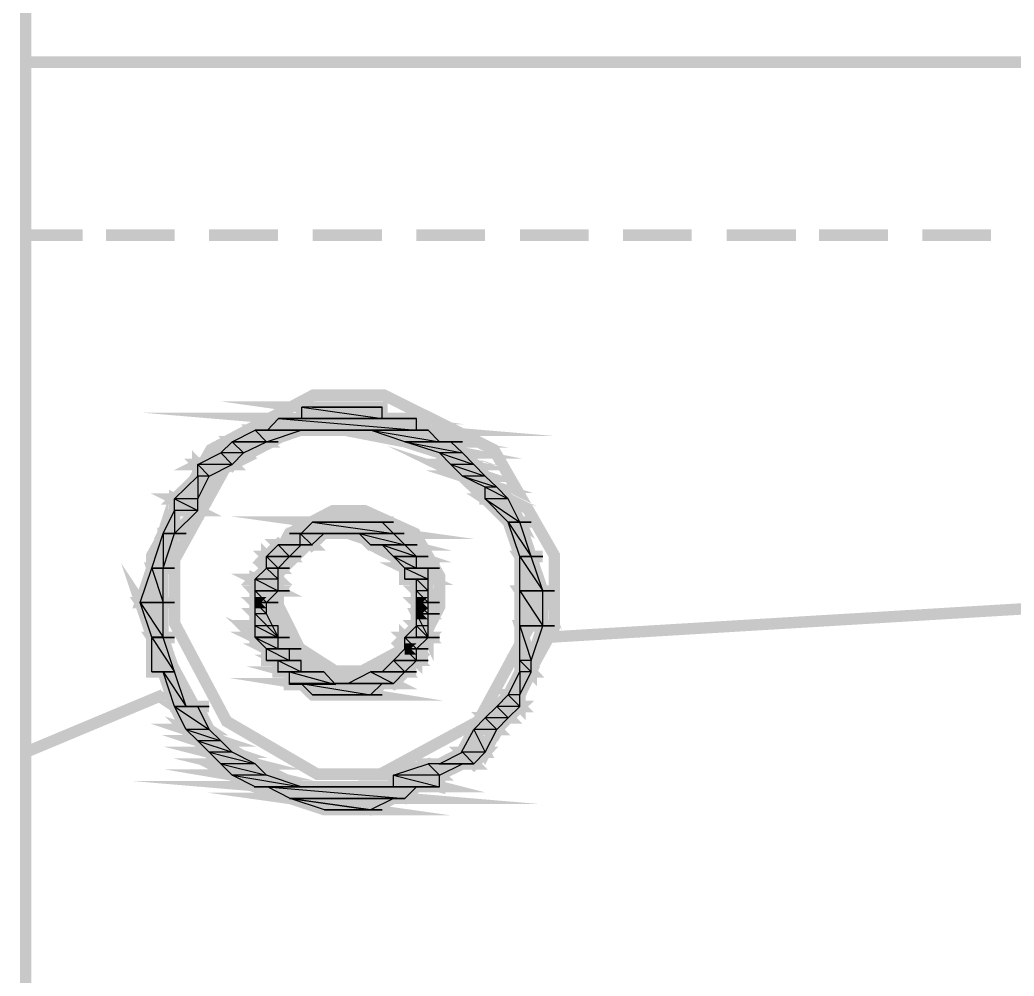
# Model space of a CAD drawing. Header units: metres. Extents: x -593 to 248, y 430 to 1024.
# Drawn here: x -26.555 to -22.889, y 685.426 to 688.952 of the extents above; entities that cross this region are included whole.
import ezdxf

# ---------------------------------------------------------------- set-up
doc = ezdxf.new("R2010")
doc.units = ezdxf.units.M
doc.header["$MEASUREMENT"] = 0
doc.layers.add('C00-00-00-BLACK', color=7, linetype='Continuous')
doc.layers.add('CFF-00-00', color=1, linetype='Continuous')

msp = doc.modelspace()

# ---------------------------------------------------------------- linework, layer by layer
at = {"layer": 'C00-00-00-BLACK', "const_width": 0.0423}
for points in [[(-26.5343, 673.0704), (-26.5343, 693.1194)], [(-18.6893, 688.7964), (-26.5343, 688.7964)], [(-26.3237, 688.1584), (-26.5343, 688.1584)], [(-25.9847, 688.1584), (-26.2383, 688.1584)], [(-25.603, 688.1584), (-25.8577, 688.1584)], [(-25.2199, 688.1584), (-25.476, 688.1584)], [(-24.8396, 688.1584), (-25.0929, 688.1584)], [(-24.4579, 688.1584), (-24.7112, 688.1584)], [(-24.0776, 688.1584), (-24.3309, 688.1584)], [(-23.6931, 688.1584), (-23.9492, 688.1584)], [(-23.354, 688.1584), (-23.6087, 688.1584)], [(-22.9737, 688.1584), (-23.227, 688.1584)]]:
    msp.add_lwpolyline(points, dxfattribs=at)
for points in [[(-24.5845, 686.8464), (-24.5845, 686.9774), (-24.8078, 687.3674), (-25.2128, 687.5684), (-25.3465, 687.5684), (-25.4735, 687.5684), (-25.851, 687.3674), (-26.0687, 686.9774), (-26.0687, 686.8464), (-26.0687, 686.7124), (-25.851, 686.3074), (-25.4735, 686.0844), (-25.3465, 686.0844), (-25.2128, 686.0844), (-24.8078, 686.3074), (-24.5845, 686.7124), (-24.5845, 686.8464)], [(-25.2199, 687.5244), (-25.5162, 687.5244), (-25.2199, 687.4824), (-25.2199, 687.5244)], [(-25.5162, 687.5244), (-25.2199, 687.4824), (-25.5162, 687.4824), (-25.5162, 687.5244)], [(-25.392, 687.5244), (-25.2199, 687.5244), (-25.476, 687.5244), (-25.392, 687.5244)], [(-25.0929, 687.4824), (-25.6016, 687.4824), (-25.0929, 687.4394), (-25.0929, 687.4824)], [(-24.6699, 686.8464), (-24.6699, 686.9624), (-24.8657, 687.3094), (-25.2266, 687.4844), (-25.3465, 687.4844), (-25.4584, 687.4844), (-25.7931, 687.3094), (-25.9847, 686.9624), (-25.9847, 686.8464), (-25.9847, 686.7264), (-25.7931, 686.3654), (-25.4584, 686.1704), (-25.3465, 686.1704), (-25.2266, 686.1704), (-24.8657, 686.3654), (-24.6699, 686.7264), (-24.6699, 686.8464)], [(-25.6016, 687.4824), (-25.0929, 687.4394), (-25.6429, 687.4394), (-25.6016, 687.4824)], [(-25.5162, 687.4824), (-25.0929, 687.4824), (-25.6016, 687.4824), (-25.5162, 687.4824)], [(-25.2199, 687.4824), (-25.5162, 687.4824), (-25.0929, 687.4824), (-25.2199, 687.4824)], [(-25.2626, 687.4394), (-25.0075, 687.3964), (-25.1359, 687.3964), (-25.2626, 687.4394)], [(-25.1359, 687.3964), (-24.9235, 687.3554), (-25.0075, 687.3554), (-25.1359, 687.3964)], [(-25.6884, 687.4394), (-25.6457, 687.3964), (-25.7723, 687.3964), (-25.6884, 687.4394)], [(-25.5187, 687.4394), (-25.6884, 687.4394), (-25.6457, 687.3964), (-25.5187, 687.4394)], [(-25.6457, 687.4394), (-25.5187, 687.4394), (-25.6884, 687.4394), (-25.6457, 687.4394)], [(-25.392, 687.4394), (-25.6457, 687.4394), (-25.5187, 687.4394), (-25.392, 687.4394)], [(-25.0929, 687.4394), (-25.6429, 687.4394), (-25.0929, 687.4394)], [(-25.6429, 687.4394), (-25.0929, 687.4394), (-25.0502, 687.4394), (-25.6429, 687.4394)], [(-25.0502, 687.4394), (-25.2626, 687.4394), (-25.0075, 687.3964), (-25.0502, 687.4394)], [(-25.0929, 687.4394), (-25.392, 687.4394), (-25.0502, 687.4394), (-25.0929, 687.4394)], [(-25.392, 687.4394), (-25.0502, 687.4394), (-25.2626, 687.4394), (-25.392, 687.4394)], [(-25.7723, 687.3964), (-25.7311, 687.3554), (-25.815, 687.3554), (-25.7723, 687.3964)], [(-25.6457, 687.3964), (-25.7723, 687.3964), (-25.7311, 687.3554), (-25.6457, 687.3964)], [(-25.6457, 687.3964), (-25.7723, 687.3964), (-25.6457, 687.3964)], [(-25.7723, 687.3964), (-25.6457, 687.3964), (-25.603, 687.3964), (-25.7723, 687.3964)], [(-24.9662, 687.3964), (-25.1359, 687.3964), (-24.9235, 687.3554), (-24.9662, 687.3964)], [(-24.9662, 687.3964), (-24.9235, 687.3964), (-25.1359, 687.3964), (-24.9662, 687.3964)], [(-24.9662, 687.3964), (-25.1359, 687.3964), (-25.0075, 687.3964), (-24.9662, 687.3964)], [(-25.815, 687.3554), (-25.7723, 687.3124), (-25.8993, 687.3124), (-25.815, 687.3554)], [(-25.7311, 687.3554), (-25.815, 687.3554), (-25.7723, 687.3124), (-25.7311, 687.3554)], [(-24.9235, 687.2694), (-24.7969, 687.2284), (-24.8396, 687.2284), (-24.9235, 687.2694)], [(-24.9235, 687.3554), (-25.0075, 687.3554), (-24.8809, 687.3124), (-24.9235, 687.3554)], [(-25.0075, 687.3554), (-24.8809, 687.3124), (-24.9662, 687.3124), (-25.0075, 687.3554)], [(-25.8993, 687.3124), (-25.8577, 687.2694), (-25.8993, 687.2694), (-25.8993, 687.3124)], [(-24.9662, 687.3124), (-24.8396, 687.2694), (-24.9235, 687.2694), (-24.9662, 687.3124)], [(-25.8993, 687.2694), (-25.8993, 687.1854), (-25.9847, 687.1854), (-25.8993, 687.2694)], [(-25.7723, 687.3124), (-25.8993, 687.3124), (-25.8577, 687.2694), (-25.7723, 687.3124)], [(-24.8809, 687.3124), (-24.9662, 687.3124), (-24.8396, 687.2694), (-24.8809, 687.3124)], [(-24.8396, 687.1854), (-24.7112, 687.1004), (-24.7542, 687.1004), (-24.8396, 687.1854)], [(-25.8577, 687.2694), (-25.8993, 687.2694), (-25.8993, 687.1854), (-25.8577, 687.2694)], [(-24.8396, 687.2694), (-24.9235, 687.2694), (-24.7969, 687.2284), (-24.8396, 687.2694)], [(-24.7969, 687.2284), (-24.8396, 687.2284), (-24.7542, 687.1854), (-24.7969, 687.2284)], [(-24.8396, 687.2284), (-24.7542, 687.1854), (-24.8396, 687.1854), (-24.8396, 687.2284)], [(-25.9847, 687.1424), (-25.9847, 687.0584), (-26.0274, 687.0584), (-25.9847, 687.1424)], [(-24.7542, 687.1004), (-24.6699, 686.9734), (-24.7112, 686.9734), (-24.7542, 687.1004)], [(-26.0274, 687.0584), (-26.0274, 686.9304), (-26.0687, 686.9304), (-26.0274, 687.0584)], [(-25.8993, 687.1854), (-25.9847, 687.1854), (-25.8993, 687.1424), (-25.8993, 687.1854)], [(-25.9847, 687.1854), (-25.8993, 687.1424), (-25.9847, 687.1424), (-25.9847, 687.1854)], [(-24.7542, 687.1854), (-24.8396, 687.1854), (-24.7112, 687.1004), (-24.7542, 687.1854)], [(-25.8993, 687.1424), (-25.9847, 687.1424), (-25.9847, 687.0584), (-25.8993, 687.1424)], [(-25.0075, 686.8464), (-25.0075, 686.9004), (-25.0985, 687.0584), (-25.2844, 687.1424), (-25.3465, 687.1424), (-25.4005, 687.1424), (-25.5617, 687.0584), (-25.6457, 686.9004), (-25.6457, 686.8464), (-25.6457, 686.7884), (-25.5617, 686.6134), (-25.4005, 686.5074), (-25.3465, 686.5074), (-25.2844, 686.5074), (-25.0985, 686.6134), (-25.0075, 686.7884), (-25.0075, 686.8464)], [(-25.2199, 687.1004), (-25.476, 687.1004), (-25.1772, 687.0584), (-25.2199, 687.1004)], [(-25.0502, 686.8464), (-25.0502, 686.9104), (-25.2735, 687.1004), (-25.3465, 687.1004), (-25.4114, 687.1004), (-25.603, 686.9104), (-25.603, 686.8464), (-25.603, 686.7944), (-25.5243, 686.6354), (-25.392, 686.5504), (-25.3465, 686.5504), (-25.2943, 686.5504), (-25.1359, 686.6354), (-25.0502, 686.7944), (-25.0502, 686.8464)], [(-25.476, 687.1004), (-25.1772, 687.0584), (-25.5187, 687.0584), (-25.476, 687.1004)], [(-25.4319, 687.1004), (-25.2626, 687.1004), (-25.4735, 687.1004), (-25.4319, 687.1004)], [(-25.2199, 687.1004), (-25.1772, 687.1004), (-25.4735, 687.1004), (-25.2199, 687.1004)], [(-25.2199, 687.1004), (-25.4735, 687.1004), (-25.2626, 687.1004), (-25.2199, 687.1004)], [(-25.392, 687.1004), (-25.3038, 687.1004), (-25.4347, 687.1004), (-25.392, 687.1004)], [(-25.3038, 687.1004), (-25.4319, 687.1004), (-25.2626, 687.1004), (-25.3038, 687.1004)], [(-25.392, 687.1004), (-25.3038, 687.1004), (-25.2626, 687.1004), (-25.392, 687.1004)], [(-25.3038, 687.1004), (-25.392, 687.1004), (-25.3038, 687.1004)], [(-24.7112, 687.1004), (-24.7542, 687.1004), (-24.6699, 686.9734), (-24.7112, 687.1004)], [(-24.7542, 687.1004), (-24.7112, 687.1004), (-24.6699, 687.1004), (-24.7542, 687.1004)], [(-24.7112, 687.1004), (-24.6699, 687.1004), (-24.7542, 687.1004), (-24.7112, 687.1004)], [(-26.0274, 687.0584), (-25.9847, 687.0584), (-25.942, 687.0584), (-26.0274, 687.0584)], [(-25.9847, 687.0584), (-25.942, 687.0584), (-26.0274, 687.0584), (-25.9847, 687.0584)], [(-25.9847, 687.0584), (-26.0274, 687.0584), (-26.0274, 686.9304), (-25.9847, 687.0584)], [(-25.1772, 687.0584), (-25.5187, 687.0584), (-25.5617, 687.0584), (-25.1772, 687.0584)], [(-25.18, 687.0584), (-25.1384, 687.0584), (-25.5617, 687.0584), (-25.18, 687.0584)], [(-25.18, 687.0584), (-25.5617, 687.0584), (-25.18, 687.0584)], [(-25.4347, 687.0584), (-25.392, 687.0584), (-25.5617, 687.0584), (-25.4347, 687.0584)], [(-25.4347, 687.0584), (-25.5617, 687.0584), (-25.3465, 687.0584), (-25.4347, 687.0584)], [(-25.4347, 687.0584), (-25.5215, 687.0584), (-25.4788, 687.0164), (-25.4347, 687.0584)], [(-25.5215, 687.0584), (-25.4788, 687.0164), (-25.5215, 687.0164), (-25.5215, 687.0584)], [(-25.5187, 687.0584), (-25.18, 687.0584), (-25.1384, 687.0584), (-25.5187, 687.0584)], [(-25.1772, 687.0584), (-25.3038, 687.0584), (-25.1359, 687.0164), (-25.1772, 687.0584)], [(-25.3038, 687.0584), (-25.1359, 687.0164), (-25.2626, 687.0164), (-25.3038, 687.0584)], [(-25.1772, 687.0584), (-25.3465, 687.0584), (-25.1772, 687.0584)], [(-25.3465, 687.0584), (-25.1772, 687.0584), (-25.3038, 687.0584), (-25.3465, 687.0584)], [(-25.603, 687.0164), (-25.5617, 686.9734), (-25.6457, 686.9734), (-25.603, 687.0164)], [(-25.2199, 687.0164), (-25.0929, 686.9734), (-25.1772, 686.9734), (-25.2199, 687.0164)], [(-25.1772, 686.9734), (-25.0929, 686.9304), (-25.1359, 686.9304), (-25.1772, 686.9734)], [(-24.7112, 686.9734), (-24.6272, 686.8464), (-24.7112, 686.8464), (-24.7112, 686.9734)], [(-25.6457, 686.9734), (-25.603, 686.9304), (-25.6457, 686.9304), (-25.6457, 686.9734)], [(-25.5187, 687.0164), (-25.603, 687.0164), (-25.5617, 686.9734), (-25.5187, 687.0164)], [(-25.5617, 687.0164), (-25.476, 687.0164), (-25.603, 687.0164), (-25.5617, 687.0164)], [(-25.5187, 687.0164), (-25.476, 687.0164), (-25.603, 687.0164), (-25.5187, 687.0164)], [(-25.5187, 687.0164), (-25.603, 687.0164), (-25.476, 687.0164), (-25.5187, 687.0164)], [(-25.476, 687.0164), (-25.5617, 687.0164), (-25.476, 687.0164)], [(-25.1359, 687.0164), (-25.2199, 687.0164), (-25.0929, 686.9734), (-25.1359, 687.0164)], [(-25.2626, 687.0164), (-25.1331, 687.0164), (-25.0904, 687.0164), (-25.2626, 687.0164)], [(-25.1331, 687.0164), (-25.0904, 687.0164), (-25.2626, 687.0164), (-25.1331, 687.0164)], [(-25.1359, 687.0164), (-25.2626, 687.0164), (-25.1359, 687.0164)], [(-25.2626, 687.0164), (-25.1359, 687.0164), (-25.2199, 687.0164), (-25.2626, 687.0164)], [(-26.0687, 686.9304), (-26.0274, 686.8034), (-26.1113, 686.8034), (-26.0687, 686.9304)], [(-25.5617, 686.9734), (-25.6457, 686.9734), (-25.603, 686.9304), (-25.5617, 686.9734)], [(-25.5617, 686.9734), (-25.6457, 686.9734), (-25.5617, 686.9734)], [(-25.6457, 686.9734), (-25.5617, 686.9734), (-25.5187, 686.9734), (-25.6457, 686.9734)], [(-25.0929, 686.9734), (-25.1772, 686.9734), (-25.0929, 686.9304), (-25.0929, 686.9734)], [(-25.0929, 686.9734), (-25.1772, 686.9734), (-25.0929, 686.9734)], [(-25.1772, 686.9734), (-25.0929, 686.9734), (-25.0502, 686.9734), (-25.1772, 686.9734)], [(-24.6699, 686.9734), (-24.7112, 686.9734), (-24.6272, 686.8464), (-24.6699, 686.9734)], [(-24.7112, 686.9734), (-24.6699, 686.9734), (-24.6272, 686.9734), (-24.7112, 686.9734)], [(-24.6699, 686.9734), (-24.6272, 686.9734), (-24.7112, 686.9734), (-24.6699, 686.9734)], [(-26.1113, 686.8034), (-26.0274, 686.6764), (-26.0687, 686.6764), (-26.1113, 686.8034)], [(-26.0274, 686.9304), (-26.0687, 686.9304), (-26.0274, 686.8034), (-26.0274, 686.9304)], [(-26.0687, 686.9304), (-26.0274, 686.9304), (-25.9847, 686.9304), (-26.0687, 686.9304)], [(-26.0274, 686.9304), (-25.9847, 686.9304), (-26.0687, 686.9304), (-26.0274, 686.9304)], [(-25.6457, 686.9304), (-25.603, 686.8894), (-25.6884, 686.8894), (-25.6457, 686.9304)], [(-25.603, 686.9304), (-25.6457, 686.9304), (-25.603, 686.8894), (-25.603, 686.9304)], [(-25.6457, 686.9304), (-25.603, 686.9304), (-25.5617, 686.9304), (-25.6457, 686.9304)], [(-25.603, 686.9304), (-25.5617, 686.9304), (-25.6457, 686.9304), (-25.603, 686.9304)], [(-25.0502, 686.9304), (-25.1359, 686.9304), (-25.0502, 686.8894), (-25.0502, 686.9304)], [(-25.1359, 686.9304), (-25.0502, 686.8894), (-25.1359, 686.8894), (-25.1359, 686.9304)], [(-25.0502, 686.9304), (-25.0075, 686.9304), (-25.1359, 686.9304), (-25.0502, 686.9304)], [(-25.0502, 686.9304), (-25.1359, 686.9304), (-25.0929, 686.9304), (-25.0502, 686.9304)], [(-25.0929, 686.8894), (-25.0502, 686.8464), (-25.0929, 686.8464), (-25.0929, 686.8894)], [(-25.603, 686.8894), (-25.6884, 686.8894), (-25.603, 686.8464), (-25.603, 686.8894)], [(-25.6884, 686.8894), (-25.603, 686.8464), (-25.6884, 686.8464), (-25.6884, 686.8894)], [(-25.6884, 686.8464), (-25.6457, 686.8034), (-25.6884, 686.8034), (-25.6884, 686.8464)], [(-25.0502, 686.8894), (-25.1359, 686.8894), (-25.0502, 686.8894)], [(-25.1359, 686.8894), (-25.0502, 686.8894), (-25.0929, 686.8894), (-25.1359, 686.8894)], [(-25.0502, 686.8894), (-25.0929, 686.8894), (-25.0502, 686.8464), (-25.0502, 686.8894)], [(-25.0929, 686.8464), (-25.0502, 686.8034), (-25.0929, 686.8034), (-25.0929, 686.8464)], [(-24.7112, 686.8464), (-24.6272, 686.7174), (-24.7112, 686.7174), (-24.7112, 686.8464)], [(-25.603, 686.8464), (-25.6884, 686.8464), (-25.6457, 686.8034), (-25.603, 686.8464)], [(-25.6884, 686.8464), (-25.603, 686.8464), (-25.5617, 686.8464), (-25.6884, 686.8464)], [(-25.603, 686.8464), (-25.5617, 686.8464), (-25.6884, 686.8464), (-25.603, 686.8464)], [(-25.0502, 686.8464), (-25.0929, 686.8464), (-25.0502, 686.8034), (-25.0502, 686.8464)], [(-24.6272, 686.8464), (-24.7112, 686.8464), (-24.6272, 686.7174), (-24.6272, 686.8464)], [(-24.6272, 686.8464), (-24.7112, 686.8464), (-24.6272, 686.8464)], [(-24.7112, 686.8464), (-24.6272, 686.8464), (-24.5845, 686.8464), (-24.7112, 686.8464)], [(-26.0274, 686.8034), (-26.1113, 686.8034), (-26.0274, 686.6764), (-26.0274, 686.8034)], [(-26.0274, 686.8034), (-26.1113, 686.8034), (-26.0274, 686.8034)], [(-26.1113, 686.8034), (-26.0274, 686.8034), (-25.9847, 686.8034), (-26.1113, 686.8034)], [(-25.6457, 686.8034), (-25.6884, 686.8034), (-25.6457, 686.7624), (-25.6457, 686.8034)], [(-25.6884, 686.8034), (-25.6457, 686.7624), (-25.6884, 686.7624), (-25.6884, 686.8034)], [(-25.6457, 686.8034), (-25.6884, 686.8034), (-25.6457, 686.8034)], [(-25.6884, 686.8034), (-25.6457, 686.8034), (-25.603, 686.8034), (-25.6884, 686.8034)], [(-25.0502, 686.8034), (-25.0929, 686.8034), (-25.0502, 686.7624), (-25.0502, 686.8034)], [(-25.0929, 686.8034), (-25.0502, 686.7624), (-25.0929, 686.7624), (-25.0929, 686.8034)], [(-25.0929, 686.7624), (-25.0502, 686.6764), (-25.0929, 686.6764), (-25.0929, 686.7624)], [(-25.0502, 686.8034), (-25.0929, 686.8034), (-25.0502, 686.8034)], [(-25.0929, 686.8034), (-25.0502, 686.8034), (-25.0075, 686.8034), (-25.0929, 686.8034)], [(-24.7112, 686.7174), (-24.6699, 686.5904), (-24.7112, 686.5904), (-24.7112, 686.7174)], [(-25.6884, 686.7624), (-25.603, 686.6764), (-25.6884, 686.6764), (-25.6884, 686.7624)], [(-25.6884, 686.6744), (-25.603, 686.6324), (-25.6457, 686.6324), (-25.6884, 686.6744)], [(-25.6457, 686.7624), (-25.6884, 686.7624), (-25.603, 686.6764), (-25.6457, 686.7624)], [(-25.6884, 686.7174), (-25.603, 686.6744), (-25.6884, 686.6744), (-25.6884, 686.7174)], [(-25.0502, 686.7624), (-25.0929, 686.7624), (-25.0502, 686.6764), (-25.0502, 686.7624)], [(-25.0502, 686.7624), (-25.0929, 686.7624), (-25.0502, 686.7624)], [(-25.0929, 686.7624), (-25.0502, 686.7624), (-25.0075, 686.7624), (-25.0929, 686.7624)], [(-26.0687, 686.6744), (-25.9847, 686.5474), (-26.0687, 686.5474), (-26.0687, 686.6744)], [(-25.603, 686.7174), (-25.6884, 686.7174), (-25.603, 686.6744), (-25.603, 686.7174)], [(-25.0929, 686.7174), (-25.0502, 686.6744), (-25.1359, 686.6744), (-25.0929, 686.7174)], [(-25.1359, 686.6744), (-25.0929, 686.6324), (-25.1359, 686.6324), (-25.1359, 686.6744)], [(-25.0502, 686.7174), (-25.0929, 686.7174), (-25.0502, 686.6744), (-25.0502, 686.7174)], [(-24.6272, 686.7174), (-24.7112, 686.7174), (-24.6699, 686.5904), (-24.6272, 686.7174)], [(-24.7112, 686.7174), (-24.6272, 686.7174), (-24.5845, 686.7174), (-24.7112, 686.7174)], [(-24.6272, 686.7174), (-24.5845, 686.7174), (-24.7112, 686.7174), (-24.6272, 686.7174)], [(-26.0274, 686.6744), (-26.0687, 686.6744), (-25.9847, 686.5474), (-26.0274, 686.6744)], [(-26.0274, 686.5474), (-25.942, 686.4204), (-25.9847, 686.4204), (-26.0274, 686.5474)], [(-26.0687, 686.6744), (-26.0274, 686.6744), (-25.9847, 686.6744), (-26.0687, 686.6744)], [(-26.0274, 686.6744), (-25.9847, 686.6744), (-26.0687, 686.6744), (-26.0274, 686.6744)], [(-25.603, 686.6744), (-25.6884, 686.6744), (-25.603, 686.6324), (-25.603, 686.6744)], [(-25.6884, 686.6744), (-25.603, 686.6744), (-25.5617, 686.6744), (-25.6884, 686.6744)], [(-25.603, 686.6744), (-25.5617, 686.6744), (-25.6884, 686.6744), (-25.603, 686.6744)], [(-25.0502, 686.6744), (-25.1359, 686.6744), (-25.0929, 686.6324), (-25.0502, 686.6744)], [(-25.1359, 686.6744), (-25.0502, 686.6744), (-25.0075, 686.6744), (-25.1359, 686.6744)], [(-25.0502, 686.6744), (-25.0075, 686.6744), (-25.1359, 686.6744), (-25.0502, 686.6744)], [(-25.5617, 686.6324), (-25.6457, 686.6324), (-25.5617, 686.5904), (-25.5617, 686.6324)], [(-25.6457, 686.6324), (-25.5617, 686.5904), (-25.6457, 686.5904), (-25.6457, 686.6324)], [(-25.5617, 686.6324), (-25.5187, 686.6324), (-25.6457, 686.6324), (-25.5617, 686.6324)], [(-25.5617, 686.6324), (-25.6457, 686.6324), (-25.603, 686.6324), (-25.5617, 686.6324)], [(-25.1359, 686.6324), (-25.0929, 686.5904), (-25.1772, 686.5904), (-25.1359, 686.6324)], [(-25.0929, 686.6324), (-25.1359, 686.6324), (-25.0929, 686.5904), (-25.0929, 686.6324)], [(-25.0929, 686.6324), (-25.1359, 686.6324), (-25.0929, 686.6324)], [(-25.1359, 686.6324), (-25.0929, 686.6324), (-25.0502, 686.6324), (-25.1359, 686.6324)], [(-24.7112, 686.5904), (-24.6699, 686.5474), (-24.7112, 686.5474), (-24.7112, 686.5904)], [(-25.5187, 686.5904), (-25.603, 686.5904), (-25.5187, 686.5474), (-25.5187, 686.5904)], [(-25.5617, 686.5904), (-25.6457, 686.5904), (-25.5187, 686.5904), (-25.5617, 686.5904)], [(-25.6457, 686.5904), (-25.5187, 686.5904), (-25.603, 686.5904), (-25.6457, 686.5904)], [(-25.603, 686.5904), (-25.5187, 686.5474), (-25.603, 686.5474), (-25.603, 686.5904)], [(-25.1772, 686.5904), (-25.1359, 686.5474), (-25.2199, 686.5474), (-25.1772, 686.5904)], [(-25.0929, 686.5904), (-25.1772, 686.5904), (-25.1359, 686.5474), (-25.0929, 686.5904)], [(-25.0929, 686.5904), (-25.1772, 686.5904), (-25.0929, 686.5904)], [(-25.1772, 686.5904), (-25.0929, 686.5904), (-25.0502, 686.5904), (-25.1772, 686.5904)], [(-24.7112, 686.5474), (-24.7112, 686.4634), (-24.7542, 686.4634), (-24.7112, 686.5474)], [(-24.6699, 686.5904), (-24.7112, 686.5904), (-24.6699, 686.5474), (-24.6699, 686.5904)], [(-25.9847, 686.5474), (-26.0687, 686.5474), (-25.9847, 686.5474)], [(-26.0687, 686.5474), (-25.9847, 686.5474), (-26.0274, 686.5474), (-26.0687, 686.5474)], [(-25.9847, 686.5474), (-26.0274, 686.5474), (-25.942, 686.4204), (-25.9847, 686.5474)], [(-25.4347, 686.5474), (-25.5617, 686.5474), (-25.392, 686.5014), (-25.4347, 686.5474)], [(-25.476, 686.5474), (-25.6058, 686.5474), (-25.4347, 686.5474), (-25.476, 686.5474)], [(-25.6058, 686.5474), (-25.4347, 686.5474), (-25.5617, 686.5474), (-25.6058, 686.5474)], [(-25.476, 686.5474), (-25.4347, 686.5474), (-25.603, 686.5474), (-25.476, 686.5474)], [(-25.476, 686.5474), (-25.603, 686.5474), (-25.5187, 686.5474), (-25.476, 686.5474)], [(-25.5617, 686.5474), (-25.392, 686.5014), (-25.5617, 686.5014), (-25.5617, 686.5474)], [(-25.2626, 686.5474), (-25.1772, 686.5044), (-25.3465, 686.5044), (-25.2626, 686.5474)], [(-25.1359, 686.5474), (-25.2626, 686.5474), (-25.1772, 686.5044), (-25.1359, 686.5474)], [(-25.2199, 686.5474), (-25.1359, 686.5474), (-25.2626, 686.5474), (-25.2199, 686.5474)], [(-25.1359, 686.5474), (-25.2626, 686.5474), (-25.1359, 686.5474)], [(-25.2626, 686.5474), (-25.1359, 686.5474), (-25.0929, 686.5474), (-25.2626, 686.5474)], [(-25.1359, 686.5474), (-25.2199, 686.5474), (-25.1359, 686.5474)], [(-24.6699, 686.5474), (-24.7112, 686.5474), (-24.7112, 686.4634), (-24.6699, 686.5474)], [(-25.5187, 686.5044), (-25.2626, 686.4634), (-25.476, 686.4634), (-25.5187, 686.5044)], [(-25.2199, 686.5044), (-25.5187, 686.5044), (-25.2626, 686.4634), (-25.2199, 686.5044)], [(-25.5617, 686.5044), (-25.392, 686.5044), (-25.3465, 686.5044), (-25.5617, 686.5044)], [(-25.392, 686.5044), (-25.3465, 686.5044), (-25.5617, 686.5044), (-25.392, 686.5044)], [(-25.5617, 686.5044), (-25.392, 686.5044), (-25.3465, 686.5044), (-25.5617, 686.5044)], [(-25.392, 686.5044), (-25.3465, 686.5044), (-25.5617, 686.5044), (-25.392, 686.5044)], [(-25.1772, 686.5044), (-25.5617, 686.5044), (-25.2199, 686.5044), (-25.1772, 686.5044)], [(-25.5617, 686.5044), (-25.2199, 686.5044), (-25.5187, 686.5044), (-25.5617, 686.5044)], [(-25.2199, 686.5044), (-25.5187, 686.5044), (-25.2199, 686.5044)], [(-25.5187, 686.5044), (-25.2199, 686.5044), (-25.1772, 686.5044), (-25.5187, 686.5044)], [(-25.3465, 686.5044), (-25.1772, 686.5044), (-25.392, 686.5044), (-25.3465, 686.5044)], [(-25.1772, 686.5044), (-25.3465, 686.5044), (-25.1772, 686.5044)], [(-24.7542, 686.4634), (-24.7112, 686.4204), (-24.7969, 686.4204), (-24.7542, 686.4634)], [(-25.9847, 686.4204), (-25.8577, 686.3354), (-25.942, 686.3354), (-25.9847, 686.4204)], [(-25.2626, 686.4634), (-25.476, 686.4634), (-25.4347, 686.4634), (-25.2626, 686.4634)], [(-25.476, 686.4634), (-25.2626, 686.4634), (-25.2199, 686.4634), (-25.476, 686.4634)], [(-25.3038, 686.4634), (-25.392, 686.4634), (-25.4347, 686.4634), (-25.3038, 686.4634)], [(-25.4347, 686.4634), (-25.2626, 686.4634), (-25.3038, 686.4634), (-25.4347, 686.4634)], [(-25.3038, 686.4634), (-25.2626, 686.4634), (-25.392, 686.4634), (-25.3038, 686.4634)], [(-24.7112, 686.4634), (-24.7542, 686.4634), (-24.7112, 686.4204), (-24.7112, 686.4634)], [(-25.8993, 686.4204), (-25.9847, 686.4204), (-25.8577, 686.3354), (-25.8993, 686.4204)], [(-25.8993, 686.4204), (-25.8577, 686.4204), (-25.9847, 686.4204), (-25.8993, 686.4204)], [(-25.8993, 686.4204), (-25.9847, 686.4204), (-25.942, 686.4204), (-25.8993, 686.4204)], [(-24.7969, 686.4204), (-24.7542, 686.3784), (-24.8396, 686.3784), (-24.7969, 686.4204)], [(-24.7112, 686.4204), (-24.7969, 686.4204), (-24.7542, 686.3784), (-24.7112, 686.4204)], [(-25.942, 686.3354), (-25.815, 686.2934), (-25.8993, 686.2934), (-25.942, 686.3354)], [(-24.8809, 686.3354), (-24.8396, 686.2514), (-24.9264, 686.2514), (-24.8809, 686.3354)], [(-24.8396, 686.3784), (-24.7969, 686.3354), (-24.8809, 686.3354), (-24.8396, 686.3784)], [(-24.7542, 686.3784), (-24.8396, 686.3784), (-24.7969, 686.3354), (-24.7542, 686.3784)], [(-25.8577, 686.3354), (-25.942, 686.3354), (-25.815, 686.2934), (-25.8577, 686.3354)], [(-24.7969, 686.3354), (-24.8809, 686.3354), (-24.8396, 686.2514), (-24.7969, 686.3354)], [(-25.815, 686.2934), (-25.8993, 686.2934), (-25.7723, 686.2514), (-25.815, 686.2934)], [(-25.8993, 686.2934), (-25.7723, 686.2514), (-25.8577, 686.2514), (-25.8993, 686.2934)], [(-25.7723, 686.2514), (-25.8577, 686.2514), (-25.6884, 686.2084), (-25.7723, 686.2514)], [(-25.8577, 686.2514), (-25.6884, 686.2084), (-25.815, 686.2084), (-25.8577, 686.2514)], [(-24.9235, 686.2514), (-24.8809, 686.2084), (-25.0075, 686.2084), (-24.9235, 686.2514)], [(-24.8396, 686.2514), (-24.9235, 686.2514), (-24.8809, 686.2084), (-24.8396, 686.2514)], [(-25.815, 686.2084), (-25.6457, 686.1674), (-25.7723, 686.1674), (-25.815, 686.2084)], [(-25.6884, 686.2084), (-25.815, 686.2084), (-25.6457, 686.1674), (-25.6884, 686.2084)], [(-25.7723, 686.1674), (-25.5187, 686.1244), (-25.6884, 686.1244), (-25.7723, 686.1674)], [(-25.0502, 686.2084), (-25.0075, 686.1674), (-25.1772, 686.1674), (-25.0502, 686.2084)], [(-24.9235, 686.2084), (-25.0502, 686.2084), (-25.0075, 686.1674), (-24.9235, 686.2084)], [(-24.969, 686.2084), (-24.9235, 686.2084), (-25.0103, 686.2084), (-24.969, 686.2084)], [(-24.8809, 686.2084), (-24.969, 686.2084), (-24.9235, 686.2084), (-24.8809, 686.2084)], [(-25.6457, 686.1674), (-25.7723, 686.1674), (-25.5187, 686.1244), (-25.6457, 686.1674)], [(-25.0075, 686.1674), (-25.1772, 686.1674), (-25.0075, 686.1244), (-25.0075, 686.1674)], [(-25.1772, 686.1674), (-25.0075, 686.1244), (-25.1772, 686.1244), (-25.1772, 686.1674)], [(-25.0929, 686.1244), (-25.6429, 686.1244), (-25.1359, 686.0814), (-25.0929, 686.1244)], [(-25.2626, 686.0394), (-25.4319, 686.0394), (-25.5589, 686.0814), (-25.2626, 686.0394)], [(-25.6429, 686.1244), (-25.1359, 686.0814), (-25.5589, 686.0814), (-25.6429, 686.1244)], [(-25.476, 686.1244), (-25.4347, 686.1244), (-25.6912, 686.1244), (-25.476, 686.1244)], [(-25.476, 686.1244), (-25.6912, 686.1244), (-25.5187, 686.1244), (-25.476, 686.1244)], [(-25.476, 686.1244), (-25.6884, 686.1244), (-25.4347, 686.1244), (-25.476, 686.1244)], [(-25.6884, 686.1244), (-25.4347, 686.1244), (-25.6457, 686.1244), (-25.6884, 686.1244)], [(-25.392, 686.1244), (-25.3493, 686.1244), (-25.6457, 686.1244), (-25.392, 686.1244)], [(-25.392, 686.1244), (-25.6457, 686.1244), (-25.4347, 686.1244), (-25.392, 686.1244)], [(-25.2626, 686.1244), (-25.0929, 686.1244), (-25.392, 686.1244), (-25.2626, 686.1244)], [(-25.1772, 686.1244), (-25.0502, 686.1244), (-25.2626, 686.1244), (-25.1772, 686.1244)], [(-25.0502, 686.1244), (-25.2626, 686.1244), (-25.0929, 686.1244), (-25.0502, 686.1244)], [(-25.0075, 686.1244), (-25.1772, 686.1244), (-25.0502, 686.1244), (-25.0075, 686.1244)], [(-25.5617, 686.0814), (-25.1772, 686.0814), (-25.2626, 686.0394), (-25.5617, 686.0814)], [(-25.1772, 686.0814), (-25.1359, 686.0814), (-25.5589, 686.0814), (-25.1772, 686.0814)], [(-25.1772, 686.0814), (-25.5589, 686.0814), (-25.1359, 686.0814), (-25.1772, 686.0814)], [(-25.2626, 686.0394), (-25.2199, 686.0394), (-25.4319, 686.0394), (-25.2626, 686.0394)]]:
    msp.add_lwpolyline(points, close=True, dxfattribs=at)
at = {"layer": 'C00-00-00-BLACK'}
for points in [[(-25.2199, 687.5244), (-25.5162, 687.5244), (-25.2199, 687.4824), (-25.2199, 687.5244)], [(-25.5162, 687.5244), (-25.2199, 687.4824), (-25.5162, 687.4824), (-25.5162, 687.5244)], [(-25.392, 687.5244), (-25.2199, 687.5244), (-25.476, 687.5244), (-25.392, 687.5244)], [(-25.6016, 687.4824), (-25.0929, 687.4394), (-25.6429, 687.4394), (-25.6016, 687.4824)], [(-25.5162, 687.4824), (-25.0929, 687.4824), (-25.6016, 687.4824), (-25.5162, 687.4824)], [(-25.0929, 687.4824), (-25.6016, 687.4824), (-25.0929, 687.4394), (-25.0929, 687.4824)], [(-25.2199, 687.4824), (-25.5162, 687.4824), (-25.0929, 687.4824), (-25.2199, 687.4824)], [(-25.6884, 687.4394), (-25.6457, 687.3964), (-25.7723, 687.3964), (-25.6884, 687.4394)], [(-25.6457, 687.4394), (-25.5187, 687.4394), (-25.6884, 687.4394), (-25.6457, 687.4394)], [(-25.5187, 687.4394), (-25.6884, 687.4394), (-25.6457, 687.3964), (-25.5187, 687.4394)], [(-25.392, 687.4394), (-25.6457, 687.4394), (-25.5187, 687.4394), (-25.392, 687.4394)], [(-25.0929, 687.4394), (-25.6429, 687.4394), (-25.0929, 687.4394)], [(-25.6429, 687.4394), (-25.0929, 687.4394), (-25.0502, 687.4394), (-25.6429, 687.4394)], [(-25.0929, 687.4394), (-25.392, 687.4394), (-25.0502, 687.4394), (-25.0929, 687.4394)], [(-25.392, 687.4394), (-25.0502, 687.4394), (-25.2626, 687.4394), (-25.392, 687.4394)], [(-25.0502, 687.4394), (-25.2626, 687.4394), (-25.0075, 687.3964), (-25.0502, 687.4394)], [(-25.2626, 687.4394), (-25.0075, 687.3964), (-25.1359, 687.3964), (-25.2626, 687.4394)], [(-25.7723, 687.3964), (-25.7311, 687.3554), (-25.815, 687.3554), (-25.7723, 687.3964)], [(-25.6457, 687.3964), (-25.7723, 687.3964), (-25.6457, 687.3964)], [(-25.7723, 687.3964), (-25.6457, 687.3964), (-25.603, 687.3964), (-25.7723, 687.3964)], [(-25.6457, 687.3964), (-25.7723, 687.3964), (-25.7311, 687.3554), (-25.6457, 687.3964)], [(-24.9662, 687.3964), (-24.9235, 687.3964), (-25.1359, 687.3964), (-24.9662, 687.3964)], [(-24.9662, 687.3964), (-25.1359, 687.3964), (-25.0075, 687.3964), (-24.9662, 687.3964)], [(-24.9662, 687.3964), (-25.1359, 687.3964), (-24.9235, 687.3554), (-24.9662, 687.3964)], [(-25.1359, 687.3964), (-24.9235, 687.3554), (-25.0075, 687.3554), (-25.1359, 687.3964)], [(-25.815, 687.3554), (-25.7723, 687.3124), (-25.8993, 687.3124), (-25.815, 687.3554)], [(-25.7311, 687.3554), (-25.815, 687.3554), (-25.7723, 687.3124), (-25.7311, 687.3554)], [(-24.9235, 687.3554), (-25.0075, 687.3554), (-24.8809, 687.3124), (-24.9235, 687.3554)], [(-25.0075, 687.3554), (-24.8809, 687.3124), (-24.9662, 687.3124), (-25.0075, 687.3554)], [(-25.7723, 687.3124), (-25.8993, 687.3124), (-25.8577, 687.2694), (-25.7723, 687.3124)], [(-25.8993, 687.3124), (-25.8577, 687.2694), (-25.8993, 687.2694), (-25.8993, 687.3124)], [(-24.8809, 687.3124), (-24.9662, 687.3124), (-24.8396, 687.2694), (-24.8809, 687.3124)], [(-24.9662, 687.3124), (-24.8396, 687.2694), (-24.9235, 687.2694), (-24.9662, 687.3124)], [(-25.8993, 687.2694), (-25.8993, 687.1854), (-25.9847, 687.1854), (-25.8993, 687.2694)], [(-25.8577, 687.2694), (-25.8993, 687.2694), (-25.8993, 687.1854), (-25.8577, 687.2694)], [(-24.8396, 687.2694), (-24.9235, 687.2694), (-24.7969, 687.2284), (-24.8396, 687.2694)], [(-24.9235, 687.2694), (-24.7969, 687.2284), (-24.8396, 687.2284), (-24.9235, 687.2694)], [(-24.7969, 687.2284), (-24.8396, 687.2284), (-24.7542, 687.1854), (-24.7969, 687.2284)], [(-24.8396, 687.2284), (-24.7542, 687.1854), (-24.8396, 687.1854), (-24.8396, 687.2284)], [(-25.8993, 687.1854), (-25.9847, 687.1854), (-25.8993, 687.1424), (-25.8993, 687.1854)], [(-25.9847, 687.1854), (-25.8993, 687.1424), (-25.9847, 687.1424), (-25.9847, 687.1854)], [(-24.7542, 687.1854), (-24.8396, 687.1854), (-24.7112, 687.1004), (-24.7542, 687.1854)], [(-24.8396, 687.1854), (-24.7112, 687.1004), (-24.7542, 687.1004), (-24.8396, 687.1854)], [(-25.9847, 687.1424), (-25.9847, 687.0584), (-26.0274, 687.0584), (-25.9847, 687.1424)], [(-25.8993, 687.1424), (-25.9847, 687.1424), (-25.9847, 687.0584), (-25.8993, 687.1424)], [(-25.476, 687.1004), (-25.1772, 687.0584), (-25.5187, 687.0584), (-25.476, 687.1004)], [(-25.2199, 687.1004), (-25.476, 687.1004), (-25.1772, 687.0584), (-25.2199, 687.1004)], [(-25.4319, 687.1004), (-25.2626, 687.1004), (-25.4735, 687.1004), (-25.4319, 687.1004)], [(-25.2199, 687.1004), (-25.1772, 687.1004), (-25.4735, 687.1004), (-25.2199, 687.1004)], [(-25.2199, 687.1004), (-25.4735, 687.1004), (-25.2626, 687.1004), (-25.2199, 687.1004)], [(-25.392, 687.1004), (-25.3038, 687.1004), (-25.4347, 687.1004), (-25.392, 687.1004)], [(-25.3038, 687.1004), (-25.4319, 687.1004), (-25.2626, 687.1004), (-25.3038, 687.1004)], [(-25.392, 687.1004), (-25.3038, 687.1004), (-25.2626, 687.1004), (-25.392, 687.1004)], [(-25.3038, 687.1004), (-25.392, 687.1004), (-25.3038, 687.1004)], [(-24.7542, 687.1004), (-24.7112, 687.1004), (-24.6699, 687.1004), (-24.7542, 687.1004)], [(-24.7112, 687.1004), (-24.6699, 687.1004), (-24.7542, 687.1004), (-24.7112, 687.1004)], [(-24.7112, 687.1004), (-24.7542, 687.1004), (-24.6699, 686.9734), (-24.7112, 687.1004)], [(-24.7542, 687.1004), (-24.6699, 686.9734), (-24.7112, 686.9734), (-24.7542, 687.1004)], [(-26.0274, 687.0584), (-26.0274, 686.9304), (-26.0687, 686.9304), (-26.0274, 687.0584)], [(-26.0274, 687.0584), (-25.9847, 687.0584), (-25.942, 687.0584), (-26.0274, 687.0584)], [(-25.9847, 687.0584), (-25.942, 687.0584), (-26.0274, 687.0584), (-25.9847, 687.0584)], [(-25.9847, 687.0584), (-26.0274, 687.0584), (-26.0274, 686.9304), (-25.9847, 687.0584)], [(-25.1772, 687.0584), (-25.5187, 687.0584), (-25.5617, 687.0584), (-25.1772, 687.0584)], [(-25.18, 687.0584), (-25.1384, 687.0584), (-25.5617, 687.0584), (-25.18, 687.0584)], [(-25.18, 687.0584), (-25.5617, 687.0584), (-25.18, 687.0584)], [(-25.4347, 687.0584), (-25.392, 687.0584), (-25.5617, 687.0584), (-25.4347, 687.0584)], [(-25.4347, 687.0584), (-25.5617, 687.0584), (-25.3465, 687.0584), (-25.4347, 687.0584)], [(-25.4347, 687.0584), (-25.5215, 687.0584), (-25.4788, 687.0164), (-25.4347, 687.0584)], [(-25.5215, 687.0584), (-25.4788, 687.0164), (-25.5215, 687.0164), (-25.5215, 687.0584)], [(-25.5187, 687.0584), (-25.18, 687.0584), (-25.1384, 687.0584), (-25.5187, 687.0584)], [(-25.1772, 687.0584), (-25.3465, 687.0584), (-25.1772, 687.0584)], [(-25.3465, 687.0584), (-25.1772, 687.0584), (-25.3038, 687.0584), (-25.3465, 687.0584)], [(-25.1772, 687.0584), (-25.3038, 687.0584), (-25.1359, 687.0164), (-25.1772, 687.0584)], [(-25.3038, 687.0584), (-25.1359, 687.0164), (-25.2626, 687.0164), (-25.3038, 687.0584)], [(-25.603, 687.0164), (-25.5617, 686.9734), (-25.6457, 686.9734), (-25.603, 687.0164)], [(-25.5617, 687.0164), (-25.476, 687.0164), (-25.603, 687.0164), (-25.5617, 687.0164)], [(-25.5187, 687.0164), (-25.476, 687.0164), (-25.603, 687.0164), (-25.5187, 687.0164)], [(-25.5187, 687.0164), (-25.603, 687.0164), (-25.476, 687.0164), (-25.5187, 687.0164)], [(-25.5187, 687.0164), (-25.603, 687.0164), (-25.5617, 686.9734), (-25.5187, 687.0164)], [(-25.476, 687.0164), (-25.5617, 687.0164), (-25.476, 687.0164)], [(-25.2626, 687.0164), (-25.1331, 687.0164), (-25.0904, 687.0164), (-25.2626, 687.0164)], [(-25.1331, 687.0164), (-25.0904, 687.0164), (-25.2626, 687.0164), (-25.1331, 687.0164)], [(-25.1359, 687.0164), (-25.2626, 687.0164), (-25.1359, 687.0164)], [(-25.2626, 687.0164), (-25.1359, 687.0164), (-25.2199, 687.0164), (-25.2626, 687.0164)], [(-25.1359, 687.0164), (-25.2199, 687.0164), (-25.0929, 686.9734), (-25.1359, 687.0164)], [(-25.2199, 687.0164), (-25.0929, 686.9734), (-25.1772, 686.9734), (-25.2199, 687.0164)], [(-25.5617, 686.9734), (-25.6457, 686.9734), (-25.5617, 686.9734)], [(-25.6457, 686.9734), (-25.5617, 686.9734), (-25.5187, 686.9734), (-25.6457, 686.9734)], [(-25.5617, 686.9734), (-25.6457, 686.9734), (-25.603, 686.9304), (-25.5617, 686.9734)], [(-25.6457, 686.9734), (-25.603, 686.9304), (-25.6457, 686.9304), (-25.6457, 686.9734)], [(-25.0929, 686.9734), (-25.1772, 686.9734), (-25.0929, 686.9734)], [(-25.1772, 686.9734), (-25.0929, 686.9734), (-25.0502, 686.9734), (-25.1772, 686.9734)], [(-25.0929, 686.9734), (-25.1772, 686.9734), (-25.0929, 686.9304), (-25.0929, 686.9734)], [(-25.1772, 686.9734), (-25.0929, 686.9304), (-25.1359, 686.9304), (-25.1772, 686.9734)], [(-24.7112, 686.9734), (-24.6699, 686.9734), (-24.6272, 686.9734), (-24.7112, 686.9734)], [(-24.6699, 686.9734), (-24.6272, 686.9734), (-24.7112, 686.9734), (-24.6699, 686.9734)], [(-24.6699, 686.9734), (-24.7112, 686.9734), (-24.6272, 686.8464), (-24.6699, 686.9734)], [(-24.7112, 686.9734), (-24.6272, 686.8464), (-24.7112, 686.8464), (-24.7112, 686.9734)], [(-26.0687, 686.9304), (-26.0274, 686.8034), (-26.1113, 686.8034), (-26.0687, 686.9304)], [(-26.0687, 686.9304), (-26.0274, 686.9304), (-25.9847, 686.9304), (-26.0687, 686.9304)], [(-26.0274, 686.9304), (-25.9847, 686.9304), (-26.0687, 686.9304), (-26.0274, 686.9304)], [(-26.0274, 686.9304), (-26.0687, 686.9304), (-26.0274, 686.8034), (-26.0274, 686.9304)], [(-25.6457, 686.9304), (-25.603, 686.8894), (-25.6884, 686.8894), (-25.6457, 686.9304)], [(-25.6457, 686.9304), (-25.603, 686.9304), (-25.5617, 686.9304), (-25.6457, 686.9304)], [(-25.603, 686.9304), (-25.5617, 686.9304), (-25.6457, 686.9304), (-25.603, 686.9304)], [(-25.603, 686.9304), (-25.6457, 686.9304), (-25.603, 686.8894), (-25.603, 686.9304)], [(-25.0502, 686.9304), (-25.0075, 686.9304), (-25.1359, 686.9304), (-25.0502, 686.9304)], [(-25.0502, 686.9304), (-25.1359, 686.9304), (-25.0929, 686.9304), (-25.0502, 686.9304)], [(-25.0502, 686.9304), (-25.1359, 686.9304), (-25.0502, 686.8894), (-25.0502, 686.9304)], [(-25.1359, 686.9304), (-25.0502, 686.8894), (-25.1359, 686.8894), (-25.1359, 686.9304)], [(-25.603, 686.8894), (-25.6884, 686.8894), (-25.603, 686.8464), (-25.603, 686.8894)], [(-25.6884, 686.8894), (-25.603, 686.8464), (-25.6884, 686.8464), (-25.6884, 686.8894)], [(-25.0502, 686.8894), (-25.1359, 686.8894), (-25.0502, 686.8894)], [(-25.1359, 686.8894), (-25.0502, 686.8894), (-25.0929, 686.8894), (-25.1359, 686.8894)], [(-25.0502, 686.8894), (-25.0929, 686.8894), (-25.0502, 686.8464), (-25.0502, 686.8894)], [(-25.0929, 686.8894), (-25.0502, 686.8464), (-25.0929, 686.8464), (-25.0929, 686.8894)], [(-25.6884, 686.8464), (-25.603, 686.8464), (-25.5617, 686.8464), (-25.6884, 686.8464)], [(-25.603, 686.8464), (-25.5617, 686.8464), (-25.6884, 686.8464), (-25.603, 686.8464)], [(-25.603, 686.8464), (-25.6884, 686.8464), (-25.6457, 686.8034), (-25.603, 686.8464)], [(-25.6884, 686.8464), (-25.6457, 686.8034), (-25.6884, 686.8034), (-25.6884, 686.8464)], [(-25.0502, 686.8464), (-25.0929, 686.8464), (-25.0502, 686.8034), (-25.0502, 686.8464)], [(-25.0929, 686.8464), (-25.0502, 686.8034), (-25.0929, 686.8034), (-25.0929, 686.8464)], [(-24.6272, 686.8464), (-24.7112, 686.8464), (-24.6272, 686.8464)], [(-24.7112, 686.8464), (-24.6272, 686.8464), (-24.5845, 686.8464), (-24.7112, 686.8464)], [(-24.6272, 686.8464), (-24.7112, 686.8464), (-24.6272, 686.7174), (-24.6272, 686.8464)], [(-24.7112, 686.8464), (-24.6272, 686.7174), (-24.7112, 686.7174), (-24.7112, 686.8464)], [(-26.0274, 686.8034), (-26.1113, 686.8034), (-26.0274, 686.8034)], [(-26.1113, 686.8034), (-26.0274, 686.8034), (-25.9847, 686.8034), (-26.1113, 686.8034)], [(-26.0274, 686.8034), (-26.1113, 686.8034), (-26.0274, 686.6764), (-26.0274, 686.8034)], [(-26.1113, 686.8034), (-26.0274, 686.6764), (-26.0687, 686.6764), (-26.1113, 686.8034)], [(-25.6457, 686.8034), (-25.6884, 686.8034), (-25.6457, 686.8034)], [(-25.6884, 686.8034), (-25.6457, 686.8034), (-25.603, 686.8034), (-25.6884, 686.8034)], [(-25.6457, 686.8034), (-25.6884, 686.8034), (-25.6457, 686.7624), (-25.6457, 686.8034)], [(-25.6884, 686.8034), (-25.6457, 686.7624), (-25.6884, 686.7624), (-25.6884, 686.8034)], [(-25.0502, 686.8034), (-25.0929, 686.8034), (-25.0502, 686.8034)], [(-25.0929, 686.8034), (-25.0502, 686.8034), (-25.0075, 686.8034), (-25.0929, 686.8034)], [(-25.0502, 686.8034), (-25.0929, 686.8034), (-25.0502, 686.7624), (-25.0502, 686.8034)], [(-25.0929, 686.8034), (-25.0502, 686.7624), (-25.0929, 686.7624), (-25.0929, 686.8034)], [(-25.6457, 686.7624), (-25.6884, 686.7624), (-25.603, 686.6764), (-25.6457, 686.7624)], [(-25.6884, 686.7624), (-25.603, 686.6764), (-25.6884, 686.6764), (-25.6884, 686.7624)], [(-25.0502, 686.7624), (-25.0929, 686.7624), (-25.0502, 686.7624)], [(-25.0929, 686.7624), (-25.0502, 686.7624), (-25.0075, 686.7624), (-25.0929, 686.7624)], [(-25.0502, 686.7624), (-25.0929, 686.7624), (-25.0502, 686.6764), (-25.0502, 686.7624)], [(-25.0929, 686.7624), (-25.0502, 686.6764), (-25.0929, 686.6764), (-25.0929, 686.7624)], [(-25.603, 686.7174), (-25.6884, 686.7174), (-25.603, 686.6744), (-25.603, 686.7174)], [(-25.6884, 686.7174), (-25.603, 686.6744), (-25.6884, 686.6744), (-25.6884, 686.7174)], [(-25.0929, 686.7174), (-25.0502, 686.6744), (-25.1359, 686.6744), (-25.0929, 686.7174)], [(-25.0502, 686.7174), (-25.0929, 686.7174), (-25.0502, 686.6744), (-25.0502, 686.7174)], [(-24.7112, 686.7174), (-24.6272, 686.7174), (-24.5845, 686.7174), (-24.7112, 686.7174)], [(-24.6272, 686.7174), (-24.5845, 686.7174), (-24.7112, 686.7174), (-24.6272, 686.7174)], [(-24.6272, 686.7174), (-24.7112, 686.7174), (-24.6699, 686.5904), (-24.6272, 686.7174)], [(-24.7112, 686.7174), (-24.6699, 686.5904), (-24.7112, 686.5904), (-24.7112, 686.7174)], [(-26.0687, 686.6744), (-26.0274, 686.6744), (-25.9847, 686.6744), (-26.0687, 686.6744)], [(-26.0274, 686.6744), (-25.9847, 686.6744), (-26.0687, 686.6744), (-26.0274, 686.6744)], [(-26.0274, 686.6744), (-26.0687, 686.6744), (-25.9847, 686.5474), (-26.0274, 686.6744)], [(-26.0687, 686.6744), (-25.9847, 686.5474), (-26.0687, 686.5474), (-26.0687, 686.6744)], [(-25.6884, 686.6744), (-25.603, 686.6744), (-25.5617, 686.6744), (-25.6884, 686.6744)], [(-25.603, 686.6744), (-25.5617, 686.6744), (-25.6884, 686.6744), (-25.603, 686.6744)], [(-25.603, 686.6744), (-25.6884, 686.6744), (-25.603, 686.6324), (-25.603, 686.6744)], [(-25.6884, 686.6744), (-25.603, 686.6324), (-25.6457, 686.6324), (-25.6884, 686.6744)], [(-25.1359, 686.6744), (-25.0502, 686.6744), (-25.0075, 686.6744), (-25.1359, 686.6744)], [(-25.0502, 686.6744), (-25.0075, 686.6744), (-25.1359, 686.6744), (-25.0502, 686.6744)], [(-25.0502, 686.6744), (-25.1359, 686.6744), (-25.0929, 686.6324), (-25.0502, 686.6744)], [(-25.1359, 686.6744), (-25.0929, 686.6324), (-25.1359, 686.6324), (-25.1359, 686.6744)], [(-25.5617, 686.6324), (-25.5187, 686.6324), (-25.6457, 686.6324), (-25.5617, 686.6324)], [(-25.5617, 686.6324), (-25.6457, 686.6324), (-25.603, 686.6324), (-25.5617, 686.6324)], [(-25.5617, 686.6324), (-25.6457, 686.6324), (-25.5617, 686.5904), (-25.5617, 686.6324)], [(-25.6457, 686.6324), (-25.5617, 686.5904), (-25.6457, 686.5904), (-25.6457, 686.6324)], [(-25.1359, 686.6324), (-25.0929, 686.5904), (-25.1772, 686.5904), (-25.1359, 686.6324)], [(-25.0929, 686.6324), (-25.1359, 686.6324), (-25.0929, 686.6324)], [(-25.1359, 686.6324), (-25.0929, 686.6324), (-25.0502, 686.6324), (-25.1359, 686.6324)], [(-25.0929, 686.6324), (-25.1359, 686.6324), (-25.0929, 686.5904), (-25.0929, 686.6324)], [(-25.5617, 686.5904), (-25.6457, 686.5904), (-25.5187, 686.5904), (-25.5617, 686.5904)], [(-25.6457, 686.5904), (-25.5187, 686.5904), (-25.603, 686.5904), (-25.6457, 686.5904)], [(-25.5187, 686.5904), (-25.603, 686.5904), (-25.5187, 686.5474), (-25.5187, 686.5904)], [(-25.603, 686.5904), (-25.5187, 686.5474), (-25.603, 686.5474), (-25.603, 686.5904)], [(-25.1772, 686.5904), (-25.1359, 686.5474), (-25.2199, 686.5474), (-25.1772, 686.5904)], [(-25.0929, 686.5904), (-25.1772, 686.5904), (-25.0929, 686.5904)], [(-25.1772, 686.5904), (-25.0929, 686.5904), (-25.0502, 686.5904), (-25.1772, 686.5904)], [(-25.0929, 686.5904), (-25.1772, 686.5904), (-25.1359, 686.5474), (-25.0929, 686.5904)], [(-24.6699, 686.5904), (-24.7112, 686.5904), (-24.6699, 686.5474), (-24.6699, 686.5904)], [(-24.7112, 686.5904), (-24.6699, 686.5474), (-24.7112, 686.5474), (-24.7112, 686.5904)], [(-25.9847, 686.5474), (-26.0687, 686.5474), (-25.9847, 686.5474)], [(-26.0687, 686.5474), (-25.9847, 686.5474), (-26.0274, 686.5474), (-26.0687, 686.5474)], [(-25.9847, 686.5474), (-26.0274, 686.5474), (-25.942, 686.4204), (-25.9847, 686.5474)], [(-26.0274, 686.5474), (-25.942, 686.4204), (-25.9847, 686.4204), (-26.0274, 686.5474)], [(-25.476, 686.5474), (-25.6058, 686.5474), (-25.4347, 686.5474), (-25.476, 686.5474)], [(-25.6058, 686.5474), (-25.4347, 686.5474), (-25.5617, 686.5474), (-25.6058, 686.5474)], [(-25.476, 686.5474), (-25.4347, 686.5474), (-25.603, 686.5474), (-25.476, 686.5474)], [(-25.476, 686.5474), (-25.603, 686.5474), (-25.5187, 686.5474), (-25.476, 686.5474)], [(-25.4347, 686.5474), (-25.5617, 686.5474), (-25.392, 686.5014), (-25.4347, 686.5474)], [(-25.5617, 686.5474), (-25.392, 686.5014), (-25.5617, 686.5014), (-25.5617, 686.5474)], [(-25.2626, 686.5474), (-25.1772, 686.5044), (-25.3465, 686.5044), (-25.2626, 686.5474)], [(-25.2199, 686.5474), (-25.1359, 686.5474), (-25.2626, 686.5474), (-25.2199, 686.5474)], [(-25.1359, 686.5474), (-25.2626, 686.5474), (-25.1359, 686.5474)], [(-25.2626, 686.5474), (-25.1359, 686.5474), (-25.0929, 686.5474), (-25.2626, 686.5474)], [(-25.1359, 686.5474), (-25.2626, 686.5474), (-25.1772, 686.5044), (-25.1359, 686.5474)], [(-25.1359, 686.5474), (-25.2199, 686.5474), (-25.1359, 686.5474)], [(-24.7112, 686.5474), (-24.7112, 686.4634), (-24.7542, 686.4634), (-24.7112, 686.5474)], [(-24.6699, 686.5474), (-24.7112, 686.5474), (-24.7112, 686.4634), (-24.6699, 686.5474)], [(-25.5617, 686.5044), (-25.392, 686.5044), (-25.3465, 686.5044), (-25.5617, 686.5044)], [(-25.392, 686.5044), (-25.3465, 686.5044), (-25.5617, 686.5044), (-25.392, 686.5044)], [(-25.5617, 686.5044), (-25.392, 686.5044), (-25.3465, 686.5044), (-25.5617, 686.5044)], [(-25.392, 686.5044), (-25.3465, 686.5044), (-25.5617, 686.5044), (-25.392, 686.5044)], [(-25.1772, 686.5044), (-25.5617, 686.5044), (-25.2199, 686.5044), (-25.1772, 686.5044)], [(-25.5617, 686.5044), (-25.2199, 686.5044), (-25.5187, 686.5044), (-25.5617, 686.5044)], [(-25.2199, 686.5044), (-25.5187, 686.5044), (-25.2199, 686.5044)], [(-25.5187, 686.5044), (-25.2199, 686.5044), (-25.1772, 686.5044), (-25.5187, 686.5044)], [(-25.2199, 686.5044), (-25.5187, 686.5044), (-25.2626, 686.4634), (-25.2199, 686.5044)], [(-25.5187, 686.5044), (-25.2626, 686.4634), (-25.476, 686.4634), (-25.5187, 686.5044)], [(-25.3465, 686.5044), (-25.1772, 686.5044), (-25.392, 686.5044), (-25.3465, 686.5044)], [(-25.1772, 686.5044), (-25.3465, 686.5044), (-25.1772, 686.5044)], [(-25.2626, 686.4634), (-25.476, 686.4634), (-25.4347, 686.4634), (-25.2626, 686.4634)], [(-25.476, 686.4634), (-25.2626, 686.4634), (-25.2199, 686.4634), (-25.476, 686.4634)], [(-25.3038, 686.4634), (-25.392, 686.4634), (-25.4347, 686.4634), (-25.3038, 686.4634)], [(-25.4347, 686.4634), (-25.2626, 686.4634), (-25.3038, 686.4634), (-25.4347, 686.4634)], [(-25.3038, 686.4634), (-25.2626, 686.4634), (-25.392, 686.4634), (-25.3038, 686.4634)], [(-24.7542, 686.4634), (-24.7112, 686.4204), (-24.7969, 686.4204), (-24.7542, 686.4634)], [(-24.7112, 686.4634), (-24.7542, 686.4634), (-24.7112, 686.4204), (-24.7112, 686.4634)], [(-25.8993, 686.4204), (-25.8577, 686.4204), (-25.9847, 686.4204), (-25.8993, 686.4204)], [(-25.8993, 686.4204), (-25.9847, 686.4204), (-25.942, 686.4204), (-25.8993, 686.4204)], [(-25.8993, 686.4204), (-25.9847, 686.4204), (-25.8577, 686.3354), (-25.8993, 686.4204)], [(-25.9847, 686.4204), (-25.8577, 686.3354), (-25.942, 686.3354), (-25.9847, 686.4204)], [(-24.7969, 686.4204), (-24.7542, 686.3784), (-24.8396, 686.3784), (-24.7969, 686.4204)], [(-24.7112, 686.4204), (-24.7969, 686.4204), (-24.7542, 686.3784), (-24.7112, 686.4204)], [(-24.8396, 686.3784), (-24.7969, 686.3354), (-24.8809, 686.3354), (-24.8396, 686.3784)], [(-24.7542, 686.3784), (-24.8396, 686.3784), (-24.7969, 686.3354), (-24.7542, 686.3784)], [(-25.8577, 686.3354), (-25.942, 686.3354), (-25.815, 686.2934), (-25.8577, 686.3354)], [(-25.942, 686.3354), (-25.815, 686.2934), (-25.8993, 686.2934), (-25.942, 686.3354)], [(-24.8809, 686.3354), (-24.8396, 686.2514), (-24.9264, 686.2514), (-24.8809, 686.3354)], [(-24.7969, 686.3354), (-24.8809, 686.3354), (-24.8396, 686.2514), (-24.7969, 686.3354)], [(-25.815, 686.2934), (-25.8993, 686.2934), (-25.7723, 686.2514), (-25.815, 686.2934)], [(-25.8993, 686.2934), (-25.7723, 686.2514), (-25.8577, 686.2514), (-25.8993, 686.2934)], [(-25.7723, 686.2514), (-25.8577, 686.2514), (-25.6884, 686.2084), (-25.7723, 686.2514)], [(-25.8577, 686.2514), (-25.6884, 686.2084), (-25.815, 686.2084), (-25.8577, 686.2514)], [(-24.9235, 686.2514), (-24.8809, 686.2084), (-25.0075, 686.2084), (-24.9235, 686.2514)], [(-24.8396, 686.2514), (-24.9235, 686.2514), (-24.8809, 686.2084), (-24.8396, 686.2514)], [(-25.6884, 686.2084), (-25.815, 686.2084), (-25.6457, 686.1674), (-25.6884, 686.2084)], [(-25.815, 686.2084), (-25.6457, 686.1674), (-25.7723, 686.1674), (-25.815, 686.2084)], [(-25.0502, 686.2084), (-25.0075, 686.1674), (-25.1772, 686.1674), (-25.0502, 686.2084)], [(-24.9235, 686.2084), (-25.0502, 686.2084), (-25.0075, 686.1674), (-24.9235, 686.2084)], [(-24.969, 686.2084), (-24.9235, 686.2084), (-25.0103, 686.2084), (-24.969, 686.2084)], [(-24.8809, 686.2084), (-24.969, 686.2084), (-24.9235, 686.2084), (-24.8809, 686.2084)], [(-25.6457, 686.1674), (-25.7723, 686.1674), (-25.5187, 686.1244), (-25.6457, 686.1674)], [(-25.7723, 686.1674), (-25.5187, 686.1244), (-25.6884, 686.1244), (-25.7723, 686.1674)], [(-25.0075, 686.1674), (-25.1772, 686.1674), (-25.0075, 686.1244), (-25.0075, 686.1674)], [(-25.1772, 686.1674), (-25.0075, 686.1244), (-25.1772, 686.1244), (-25.1772, 686.1674)], [(-25.476, 686.1244), (-25.4347, 686.1244), (-25.6912, 686.1244), (-25.476, 686.1244)], [(-25.476, 686.1244), (-25.6912, 686.1244), (-25.5187, 686.1244), (-25.476, 686.1244)], [(-25.476, 686.1244), (-25.6884, 686.1244), (-25.4347, 686.1244), (-25.476, 686.1244)], [(-25.6884, 686.1244), (-25.4347, 686.1244), (-25.6457, 686.1244), (-25.6884, 686.1244)], [(-25.392, 686.1244), (-25.3493, 686.1244), (-25.6457, 686.1244), (-25.392, 686.1244)], [(-25.392, 686.1244), (-25.6457, 686.1244), (-25.4347, 686.1244), (-25.392, 686.1244)], [(-25.0929, 686.1244), (-25.6429, 686.1244), (-25.1359, 686.0814), (-25.0929, 686.1244)], [(-25.6429, 686.1244), (-25.1359, 686.0814), (-25.5589, 686.0814), (-25.6429, 686.1244)], [(-25.2626, 686.1244), (-25.0929, 686.1244), (-25.392, 686.1244), (-25.2626, 686.1244)], [(-25.1772, 686.1244), (-25.0502, 686.1244), (-25.2626, 686.1244), (-25.1772, 686.1244)], [(-25.0502, 686.1244), (-25.2626, 686.1244), (-25.0929, 686.1244), (-25.0502, 686.1244)], [(-25.0075, 686.1244), (-25.1772, 686.1244), (-25.0502, 686.1244), (-25.0075, 686.1244)], [(-25.5617, 686.0814), (-25.1772, 686.0814), (-25.2626, 686.0394), (-25.5617, 686.0814)], [(-25.1772, 686.0814), (-25.1359, 686.0814), (-25.5589, 686.0814), (-25.1772, 686.0814)], [(-25.1772, 686.0814), (-25.5589, 686.0814), (-25.1359, 686.0814), (-25.1772, 686.0814)], [(-25.2626, 686.0394), (-25.4319, 686.0394), (-25.5589, 686.0814), (-25.2626, 686.0394)], [(-25.2626, 686.0394), (-25.2199, 686.0394), (-25.4319, 686.0394), (-25.2626, 686.0394)]]:
    msp.add_lwpolyline(points, close=True, dxfattribs=at)
at = {"layer": 'CFF-00-00', "const_width": 0.0423}
for points in [[(-11.0989, 687.4824), (-24.6272, 686.6744)], [(-26.0274, 686.4634), (-26.5343, 686.2514)]]:
    msp.add_lwpolyline(points, dxfattribs=at)

doc.saveas('drawing.dxf')
